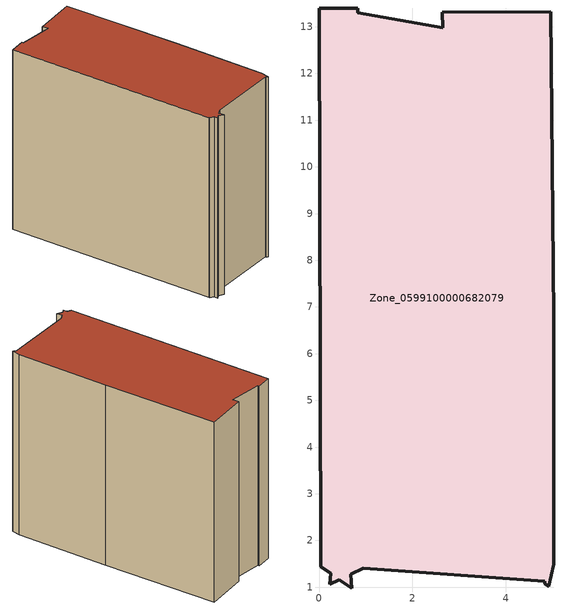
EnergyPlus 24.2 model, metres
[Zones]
Zone_0599100000682079
 floor ground (C_G): 0.23,1.06 0.25,1.29 0.04,1.44 0.04,1.5 0,13.4 0.82,13.4 0.82,13.3 2.65,12.97 2.63,13.31 4.96,13.32 5.03,6.77 5.02,1.49 4.92,1.02 4.83,1.07 4.83,1.13 0.94,1.4 0.68,1.28 0.7,0.98 0.44,1.16 z0
 wall outside (C_F): 4.92,1.02 5.02,1.49 5.03,6.77 4.96,13.32 2.63,13.31 2.65,12.97 0.82,13.3 0.82,13.4 0,13.4 0.04,1.5 0.04,1.44 0.25,1.29 0.23,1.06 0.44,1.16 0.7,0.98 0.68,1.28 0.94,1.4 4.83,1.13 4.83,1.07 4.92,1.02 z0:10.95
 roof outside (C_R): 0.25,1.29 0.23,1.06 0.44,1.16 0.7,0.98 0.68,1.28 0.94,1.4 4.83,1.13 4.83,1.07 4.92,1.02 5.02,1.49 5.03,6.77 4.96,13.32 2.63,13.31 2.65,12.97 0.82,13.3 0.82,13.4 0,13.4 0.04,1.5 0.04,1.44 z10.95
[BUILDING]
Pand.0599100000682079: North Axis=0; Terrain=City; Loads Convergence Tolerance Value=0.04; Temperature Convergence Tolerance Value=0.4; Solar Distribution=FullExterior; Maximum Number of Warmup Days=25; Minimum Number of Warmup Days=1
[Site:Location]
Rotterdam.The.Hague.AP_ZH_NLD Design_Conditions: Latitude=51.96; Longitude=4.45; Time Zone=1; Elevation=-4.5
[SITE:GROUNDTEMPERATURE:BUILDINGSURFACE]
18, 18, 18, 18, 18, 18, 18, 18, 18, 18, 18, 18
[MATERIAL] Thermal Absorptance=0.9; Solar Absorptance=0.7; Visible Absorptance=0.7
Name | Roughness | Thickness | Conductivity | Density | Specific Heat
G.TI.1946 | MediumSmooth | 0.15 | 1 | 540 | 1210
F.TI.1946 | Rough | 0.3 | 0.857143 | 1920 | 840
R.TI.1946 | MediumRough | 0.2 | 0.1 | 1500 | 1000
[CONSTRUCTION]
C_G: G.TI.1946
C_F: F.TI.1946
C_R: R.TI.1946
[ZONE]
Zone_0599100000682079: Type=1; Multiplier=1; Ceiling Height=Autocalculate; Volume=Autocalculate; Floor Area=autocalculate; Part of Total Floor Area=Yes
[ZONEINFILTRATION:DESIGNFLOWRATE]
Infil_Zone_0599100000682079: Zone or ZoneList or Space or SpaceList=Zone_0599100000682079; Schedule=AlwaysOn; Design Flow Rate Calculation Method=Flow/Area; Flow Rate per Floor Area=0.003; Constant Term Coefficient=1; Temperature Term Coefficient=0; Velocity Term Coefficient=0; Velocity Squared Term Coefficient=0
[HVACTEMPLATE:ZONE:IDEALLOADSAIRSYSTEM]
Zone_0599100000682079: Maximum Heating Supply Air Temperature=50; Minimum Cooling Supply Air Temperature=13; Maximum Heating Supply Air Humidity Ratio=0.0156; Minimum Cooling Supply Air Humidity Ratio=0.0077; Heating Limit=NoLimit; Cooling Limit=NoLimit; Dehumidification Control Type=ConstantSensibleHeatRatio; Cooling Sensible Heat Ratio=0.7; Dehumidification Setpoint=60; Humidification Control Type=None; Humidification Setpoint=30; Outdoor Air Method=None; Outdoor Air Flow Rate per Person=0.00944; Outdoor Air Flow Rate per Zone Floor Area=0; Outdoor Air Flow Rate per Zone=0; Demand Controlled Ventilation Type=None; Outdoor Air Economizer Type=NoEconomizer; Heat Recovery Type=None; Sensible Heat Recovery Effectiveness=0.7; Latent Heat Recovery Effectiveness=0.65
[ZONECONTROL:THERMOSTAT]
ThermostatControl_Zone_0599100000682079: Zone or ZoneList=Zone_0599100000682079; Control Type Schedule=DualSetpointControlType; Control 1=Thermostat_Zone_0599100000682079; Temperature Difference Between Cutout And Setpoint=0
[THERMOSTATSETPOINT:DUALSETPOINT]
Thermostat_Zone_0599100000682079: Heating Setpoint Temperature Schedule=HeatingSetpoint_Zone_0599100000682079; Cooling Setpoint Temperature Schedule=CoolingSetpoint_Zone_0599100000682079
[SCHEDULE:COMPACT]
HeatingSetpoint_Zone_0599100000682079: Through: 12/31, For: AllDays, Until: 24:00, 21
CoolingSetpoint_Zone_0599100000682079: Through: 12/31, For: AllDays, Until: 24:00, 24
DualSetpointControlType: Through: 12/31, For: AllDays, Until: 24:00, 4
AlwaysOn: Through: 12/31, For: AllDays, Until: 24:00, 1
